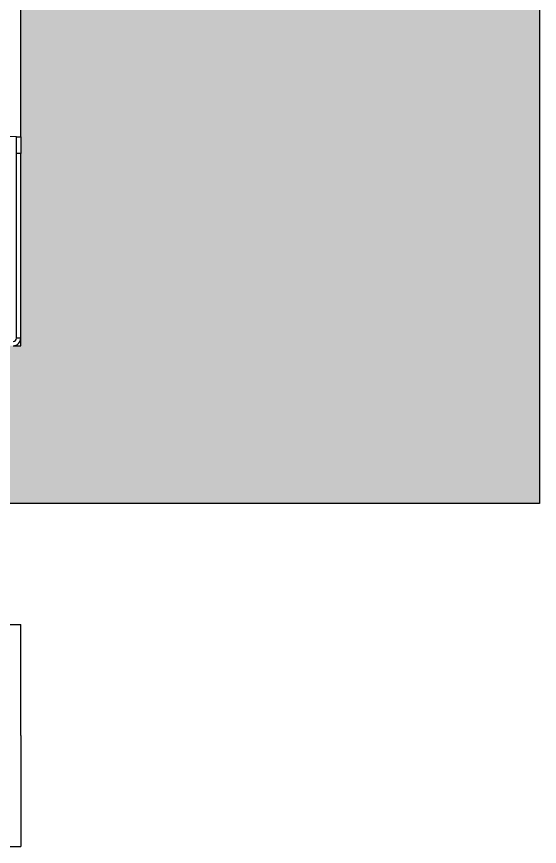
# Model space of a CAD drawing. Header units: inches. Extents: x 0.9 to 37.1, y -8.4 to 11.7.
# Drawn here: x 27.652 to 27.977, y 7.054 to 7.569 of the extents above; entities that cross this region are included whole.
import ezdxf

# ---------------------------------------------------------------- set-up
doc = ezdxf.new("R2010")
doc.units = ezdxf.units.IN
doc.header["$MEASUREMENT"] = 0

msp = doc.modelspace()

# ---------------------------------------------------------------- hatches: boundary and pattern name
h = msp.add_hatch()
h.set_pattern_fill('AR-CONC', color=256, scale=0.01)
h.set_pattern_definition([(50, (3.801593, 0), (0.07172602, -0.00627521), [0.0075, -0.0825]), (355, (3.80159, 0), (-0.01387513, 0.07521921), [0.006, -0.066]), (100.45144, (3.80757, -0.00052), (0.05785088, 0.068944), [0.00637402, -0.07011421]), (46.1842, (3.80159, 0.02), (0.10672413, -0.01655193), [0.01125, -0.12375]), (96.63564, (3.81049, 0.01862), (0.0934662, 0.09741186), [0.00956103, -0.10517138]), (351.18416, (3.80159, 0.02), (0.0934662, 0.09741186), [0.009, -0.099]), (21, (3.811593, 0.015), (0.0596907, -0.04026189), [0.0075, -0.0825]), (326, (3.81159, 0.015), (0.02433153, 0.072515), [0.006, -0.066]), (71.45144, (3.81657, 0.011645), (0.08402224, 0.03225312), [0.00637402, -0.07011421]), (37.5, (3.801593, 0), (0.001215986, 0.033289385), [0, -0.0652, 0, -0.067, 0, -0.06625]), (7.5, (3.801593, 0), (0.026306954, 0.03944117), [0, -0.0382, 0, -0.0637, 0, -0.02525]), (327.5, (3.779293, 0), (0.053382244, -0.002255487), [0, -0.025, 0, -0.078, 0, -0.1035]), (317.5, (3.769293, 0), (0.05831862, 0.0100105), [0, -0.0325, 0, -0.0518, 0, -0.0735])])
h.paths.add_polyline_path([(27.97651, 9.67144), (27.76338, 9.67144), (27.65487, 9.67144), (27.65487, 7.49449), (27.65487, 7.48407), (27.65487, 7.36968), (27.65487, 7.36489), (27.65008, 7.36489), (27.27176, 7.36489), (27.00428, 7.36489), (27.00428, 7.26703), (27.97651, 7.26703)])

# ---------------------------------------------------------------- linework, layer by layer
for p, q in [((27.65487, 7.49449), (27.65487, 9.67144)), ((27.97651, 9.67144), (27.97651, 7.26703)), ((27.65487, 7.36489), (27.65487, 7.36968)), ((27.65008, 7.36489), (27.65487, 7.36489)), ((27.97651, 7.26703), (27.00428, 7.26703)), ((27.63053, 7.19196), (27.65487, 7.19196)), ((27.65487, 7.12317), (27.65487, 7.19196)), ((27.65487, 7.12317), (27.65487, 7.05438)), ((27.63053, 7.05438), (27.65487, 7.05438))]:
    msp.add_line(p, q)
at = {"color": 7, "linetype": 'Continuous', "lineweight": 25}
for p, q in [((27.65226, 7.49449), (27.55987, 7.49721)), ((27.65226, 7.48407), (27.65226, 7.49449)), ((27.65226, 7.49449), (27.65487, 7.49449)), ((27.65487, 7.49449), (27.65487, 7.48407)), ((27.65487, 7.48407), (27.65226, 7.48407)), ((27.65226, 7.36968), (27.65226, 7.48407)), ((27.65487, 7.36968), (27.65487, 7.48407)), ((27.65487, 7.36968), (27.65226, 7.36968))]:
    msp.add_line(p, q, dxfattribs=at)
for radius in [0.00479, 0.00219]:
    msp.add_arc((27.65008, 7.36968), radius, 270, 0, dxfattribs=at)

doc.saveas('drawing.dxf')
